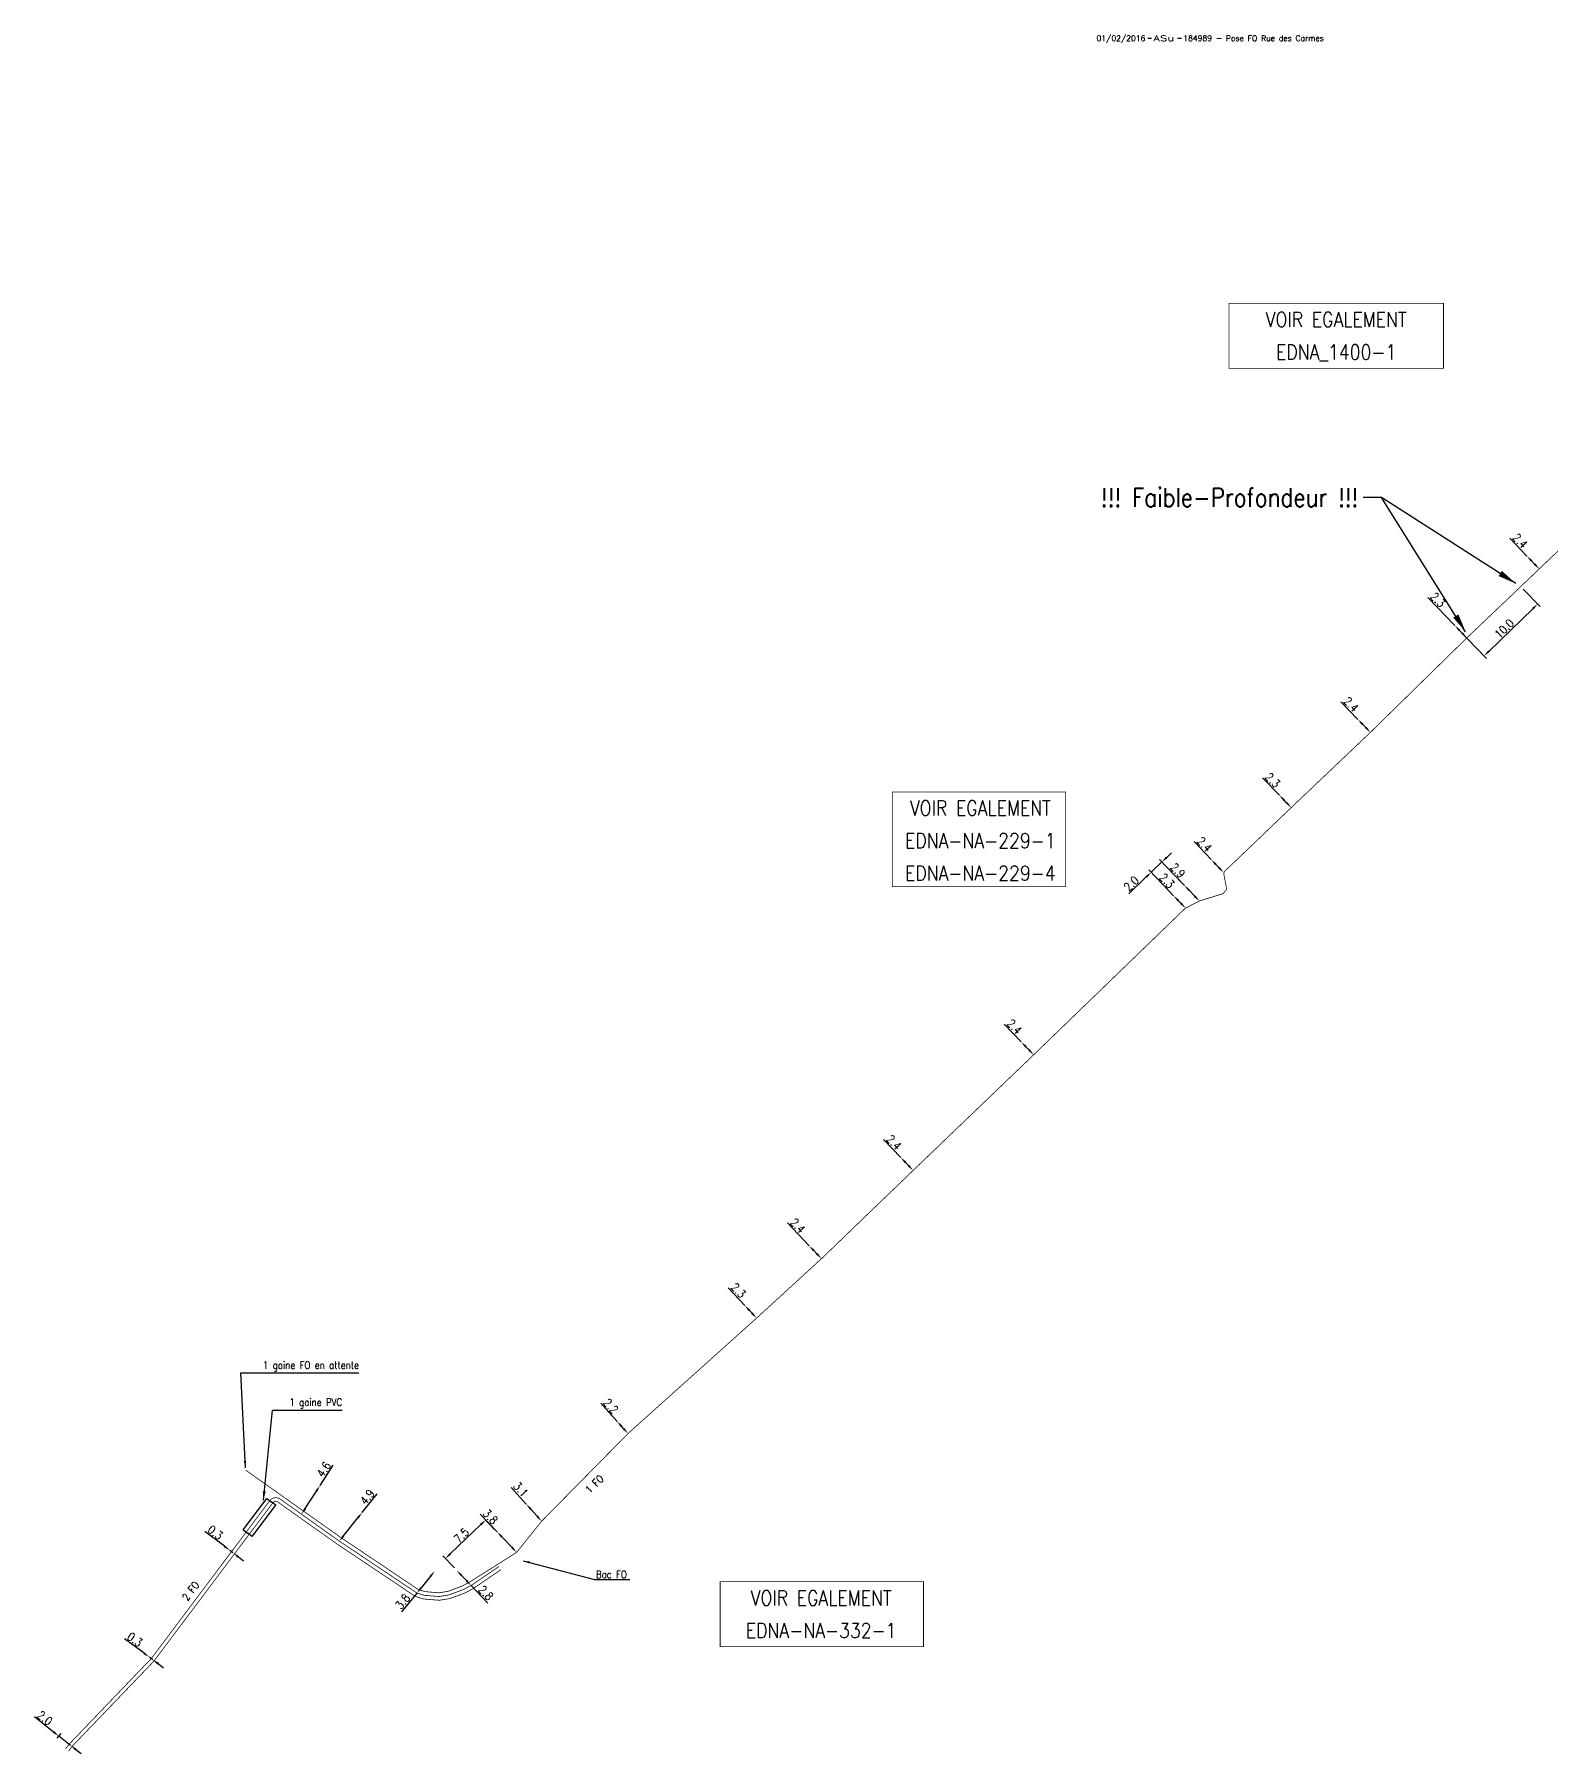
# Model space of a CAD drawing. Extents: x 185000 to 186000, y 128260 to 128974.
# Drawn here: x 185298.1 to 185501.8, y 128280.1 to 128511.2 of the extents above; entities that cross this region are included whole.
import ezdxf
from ezdxf.enums import TextEntityAlignment as Align

# ---------------------------------------------------------------- set-up
doc = ezdxf.new("R2010")
doc.units = 0
doc.header["$PDMODE"] = 34
doc.linetypes.add('O_GAINE', pattern=[2000, 1000, 1000])
doc.layers.get('0').update_dxf_attribs({"linetype": 'CONTINUOUS'})
doc.layers.get('DEFPOINTS').update_dxf_attribs({"linetype": 'CONTINUOUS'})
for name, color, linetype in [('O_100', 6, 'O_GAINE'), ('O_400', 7, 'CONTINUOUS'), ('O_420', 7, 'CONTINUOUS'), ('O_930', 7, 'CONTINUOUS')]:
    doc.layers.add(name, color=color, linetype=linetype)
doc.layers.add('O_910', color=7, linetype='CONTINUOUS', plot=False)
doc.styles.get("Standard").update_dxf_attribs({"font": 'romans.shx', "width": 0.85})
doc.dimstyles.get("Standard").update_dxf_attribs({"dimtxt": 1.5, "dimasz": 1.2, "dimexe": 0.625, "dimexo": 0.625, "dimgap": 0.25, "dimtad": 1, "dimdec": 1, "dimzin": 0, "dimdsep": 46, "dimtxsty": 'Standard', "dimcen": -0.5, "dimadec": 0, "dimazin": 0, "dimtfac": 1, "dimtdec": 1, "dimtmove": 0, "dimatfit": 3, "dimfxl": 0, "dimtolj": 1, "dimtzin": 0, "dimarcsym": 0})

# ---------------------------------------------------------------- blocks, each defined once
blk = doc.blocks.new('*D33')
at = {"layer": 'DEFPOINTS', "color": 0, "linetype": 'Continuous', "transparency": 16777216}
for p in [(185300.85, 128281.8), (185301.36, 128282.44), (185302.93, 128281.21)]:
    blk.add_point(p, dxfattribs=at)
at = {"layer": 'O_100', "color": 0, "linetype": 'Continuous', "lineweight": -2, "transparency": 16777216}
for p, q in [((185300.65, 128283), (185298.07, 128285.02)), ((185301.14, 128282.16), (185301.65, 128282.81)), ((185302.93, 128281.21), (185301.36, 128282.44)), ((185303.64, 128280.65), (185304.35, 128280.1))]:
    blk.add_line(p, q, dxfattribs=at)
at = {"layer": 'O_100', "color": 0, "linetype": 'Continuous', "transparency": 16777216}
for points in [[(185300.74, 128283.12), (185300.56, 128282.88), (185301.36, 128282.44)], [(185303.73, 128280.77), (185303.54, 128280.54), (185302.93, 128281.21)]]:
    blk.add_solid(points, dxfattribs=at)
at = {"layer": 'O_100', "color": 0, "linetype": 'Continuous', "transparency": 16777216, "insert": (185299.47, 128284.88), "char_height": 1.125, "attachment_point": 5, "rotation": 321.8747}
blk.add_mtext('\\A1;2.0', dxfattribs=at)
blk = doc.blocks.new('*D34')
at = {"layer": 'DEFPOINTS', "color": 0, "linetype": 'Continuous', "transparency": 16777216}
for p in [(185313.53, 128293.05), (185313.53, 128293.05), (185313.97, 128292.72)]:
    blk.add_point(p, dxfattribs=at)
at = {"layer": 'O_100', "color": 0, "linetype": 'Continuous', "lineweight": -2, "transparency": 16777216}
for p, q in [((185312.81, 128293.58), (185310.17, 128295.53)), ((185313.97, 128292.72), (185313.53, 128293.05)), ((185314.7, 128292.19), (185315.42, 128291.65))]:
    blk.add_line(p, q, dxfattribs=at)
at = {"layer": 'O_100', "color": 0, "linetype": 'Continuous', "transparency": 16777216}
for points in [[(185312.89, 128293.7), (185312.72, 128293.46), (185313.53, 128293.05)], [(185314.78, 128292.31), (185314.61, 128292.07), (185313.97, 128292.72)]]:
    blk.add_solid(points, dxfattribs=at)
at = {"layer": 'O_100', "color": 0, "linetype": 'Continuous', "transparency": 16777216, "insert": (185311.57, 128295.43), "char_height": 1.125, "attachment_point": 5, "rotation": 323.5519}
blk.add_mtext('\\A1;0.3', dxfattribs=at)
blk = doc.blocks.new('*D35')
at = {"layer": 'DEFPOINTS', "color": 0, "linetype": 'Continuous', "transparency": 16777216}
for p in [(185336.46, 128316.14), (185336.46, 128316.14), (185333.97, 128312.27)]:
    blk.add_point(p, dxfattribs=at)
at = {"layer": 'O_100', "color": 0, "linetype": 'Continuous', "lineweight": -2, "transparency": 16777216}
for p, q in [((185336.46, 128316.14), (185338.24, 128318.89)), ((185334.46, 128313.03), (185335.98, 128315.38))]:
    blk.add_line(p, q, dxfattribs=at)
at = {"layer": 'O_100', "color": 0, "linetype": 'Continuous', "transparency": 16777216}
for points in [[(185335.85, 128315.46), (185336.1, 128315.3), (185336.46, 128316.14)], [(185334.33, 128313.11), (185334.59, 128312.95), (185333.97, 128312.27)]]:
    blk.add_solid(points, dxfattribs=at)
at = {"layer": 'O_100', "color": 0, "linetype": 'Continuous', "transparency": 16777216, "insert": (185336.96, 128318.3), "char_height": 1.125, "attachment_point": 5, "rotation": 57.2131}
blk.add_mtext('\\A1;4.6', dxfattribs=at)
blk = doc.blocks.new('*D36')
at = {"layer": 'DEFPOINTS', "color": 0, "linetype": 'Continuous', "transparency": 16777216}
for p in [(185342.11, 128312.5), (185342.11, 128312.5), (185339.06, 128308.66)]:
    blk.add_point(p, dxfattribs=at)
at = {"layer": 'O_100', "color": 0, "linetype": 'Continuous', "lineweight": -2, "transparency": 16777216}
for p, q in [((185342.11, 128312.5), (185344.12, 128315.03)), ((185339.62, 128309.37), (185341.55, 128311.8))]:
    blk.add_line(p, q, dxfattribs=at)
at = {"layer": 'O_100', "color": 0, "linetype": 'Continuous', "transparency": 16777216}
for points in [[(185341.43, 128311.89), (185341.67, 128311.7), (185342.11, 128312.5)], [(185339.5, 128309.46), (185339.74, 128309.28), (185339.06, 128308.66)]]:
    blk.add_solid(points, dxfattribs=at)
at = {"layer": 'O_100', "color": 0, "linetype": 'Continuous', "transparency": 16777216, "insert": (185342.81, 128314.58), "char_height": 1.125, "attachment_point": 5, "rotation": 51.5061}
blk.add_mtext('\\A1;4.9', dxfattribs=at)
blk = doc.blocks.new('*D37')
at = {"layer": 'DEFPOINTS', "color": 0, "linetype": 'Continuous', "transparency": 16777216}
for p in [(185351.87, 128304.63), (185351.87, 128304.63), (185349.47, 128301.68)]:
    blk.add_point(p, dxfattribs=at)
at = {"layer": 'O_100', "color": 0, "linetype": 'Continuous', "lineweight": -2, "transparency": 16777216}
for p, q in [((185351.3, 128303.93), (185350.04, 128302.38)), ((185349.47, 128301.68), (185347.4, 128299.14))]:
    blk.add_line(p, q, dxfattribs=at)
at = {"layer": 'O_100', "color": 0, "linetype": 'Continuous', "transparency": 16777216}
for points in [[(185351.19, 128304.02), (185351.42, 128303.84), (185351.87, 128304.63)], [(185349.92, 128302.47), (185350.16, 128302.28), (185349.47, 128301.68)]]:
    blk.add_solid(points, dxfattribs=at)
at = {"layer": 'O_100', "color": 0, "linetype": 'Continuous', "transparency": 16777216, "insert": (185347.57, 128300.54), "char_height": 1.125, "attachment_point": 5, "rotation": 50.8345}
blk.add_mtext('\\A1;3.8', dxfattribs=at)
blk = doc.blocks.new('*D38')
at = {"layer": 'DEFPOINTS', "color": 0, "linetype": 'Continuous', "transparency": 16777216}
for p in [(185354.83, 128304.72), (185354.83, 128304.72), (185356.76, 128302.69)]:
    blk.add_point(p, dxfattribs=at)
at = {"layer": 'O_100', "color": 0, "linetype": 'Continuous', "lineweight": -2, "transparency": 16777216}
for p, q in [((185355.45, 128304.07), (185356.14, 128303.35)), ((185356.76, 128302.69), (185359.03, 128300.32))]:
    blk.add_line(p, q, dxfattribs=at)
at = {"layer": 'O_100', "color": 0, "linetype": 'Continuous', "transparency": 16777216}
for points in [[(185355.56, 128304.17), (185355.34, 128303.97), (185354.83, 128304.72)], [(185356.25, 128303.45), (185356.03, 128303.24), (185356.76, 128302.69)]]:
    blk.add_solid(points, dxfattribs=at)
at = {"layer": 'O_100', "color": 0, "linetype": 'Continuous', "transparency": 16777216, "insert": (185358.75, 128301.7), "char_height": 1.125, "attachment_point": 5, "rotation": 313.6772}
blk.add_mtext('\\A1;2.8', dxfattribs=at)
blk = doc.blocks.new('*D39')
at = {"layer": 'DEFPOINTS', "color": 0, "linetype": 'Continuous', "transparency": 16777216}
for p in [(185360.25, 128309.9), (185353.3, 128306.32), (185354.83, 128304.72)]:
    blk.add_point(p, dxfattribs=at)
at = {"layer": 'O_100', "color": 0, "linetype": 'Continuous', "lineweight": -2, "transparency": 16777216}
for p, q in [((185359.93, 128310.24), (185358.4, 128311.84)), ((185358.08, 128310.88), (185353.95, 128306.94)), ((185354.51, 128305.06), (185352.98, 128306.66))]:
    blk.add_line(p, q, dxfattribs=at)
at = {"layer": 'O_100', "color": 0, "linetype": 'Continuous', "transparency": 16777216}
for points in [[(185357.97, 128310.99), (185358.18, 128310.77), (185358.73, 128311.5)], [(185353.85, 128307.05), (185354.06, 128306.83), (185353.3, 128306.32)]]:
    blk.add_solid(points, dxfattribs=at)
at = {"layer": 'O_100', "color": 0, "linetype": 'Continuous', "transparency": 16777216, "insert": (185355.47, 128309.43), "char_height": 1.125, "attachment_point": 5, "rotation": 43.6772}
blk.add_mtext('\\A1;7.5', dxfattribs=at)
blk = doc.blocks.new('*D40')
at = {"layer": 'DEFPOINTS', "color": 0, "linetype": 'Continuous', "transparency": 16777216}
for p in [(185360.25, 128309.9), (185360.25, 128309.9), (185362.88, 128307.15)]:
    blk.add_point(p, dxfattribs=at)
at = {"layer": 'O_100', "color": 0, "linetype": 'Continuous', "lineweight": -2, "transparency": 16777216}
for p, q in [((185360.25, 128309.9), (185357.99, 128312.27)), ((185362.26, 128307.8), (185360.88, 128309.25))]:
    blk.add_line(p, q, dxfattribs=at)
at = {"layer": 'O_100', "color": 0, "linetype": 'Continuous', "transparency": 16777216}
for points in [[(185360.98, 128309.35), (185360.77, 128309.14), (185360.25, 128309.9)], [(185362.37, 128307.91), (185362.15, 128307.7), (185362.88, 128307.15)]]:
    blk.add_solid(points, dxfattribs=at)
at = {"layer": 'O_100', "color": 0, "linetype": 'Continuous', "transparency": 16777216, "insert": (185359.35, 128311.93), "char_height": 1.125, "attachment_point": 5, "rotation": 313.6772}
blk.add_mtext('\\A1;3.8', dxfattribs=at)
blk = doc.blocks.new('*D41')
at = {"layer": 'DEFPOINTS', "color": 0, "linetype": 'Continuous', "transparency": 16777216}
for p in [(185364.18, 128313.64), (185364.18, 128313.64), (185366.24, 128311.33)]:
    blk.add_point(p, dxfattribs=at)
at = {"layer": 'O_100', "color": 0, "linetype": 'Continuous', "lineweight": -2, "transparency": 16777216}
for p, q in [((185364.18, 128313.64), (185362.17, 128315.88)), ((185365.64, 128312), (185364.78, 128312.97))]:
    blk.add_line(p, q, dxfattribs=at)
at = {"layer": 'O_100', "color": 0, "linetype": 'Continuous', "transparency": 16777216}
for points in [[(185364.89, 128313.07), (185364.66, 128312.87), (185364.18, 128313.64)], [(185365.75, 128312.1), (185365.53, 128311.9), (185366.24, 128311.33)]]:
    blk.add_solid(points, dxfattribs=at)
at = {"layer": 'O_100', "color": 0, "linetype": 'Continuous', "transparency": 16777216, "insert": (185363.43, 128315.6), "char_height": 1.125, "attachment_point": 5, "rotation": 311.8005}
blk.add_mtext('\\A1;3.1', dxfattribs=at)
blk = doc.blocks.new('*D42')
at = {"layer": 'DEFPOINTS', "color": 0, "linetype": 'Continuous', "transparency": 16777216}
for p in [(185376.38, 128324.75), (185376.38, 128324.75), (185377.85, 128323.12)]:
    blk.add_point(p, dxfattribs=at)
at = {"layer": 'O_100', "color": 0, "linetype": 'Continuous', "lineweight": -2, "transparency": 16777216}
for p, q in [((185376.38, 128324.75), (185374.19, 128327.19)), ((185377.25, 128323.79), (185376.98, 128324.09))]:
    blk.add_line(p, q, dxfattribs=at)
at = {"layer": 'O_100', "color": 0, "linetype": 'Continuous', "transparency": 16777216}
for points in [[(185377.1, 128324.19), (185376.87, 128323.98), (185376.38, 128324.75)], [(185377.36, 128323.89), (185377.14, 128323.69), (185377.85, 128323.12)]]:
    blk.add_solid(points, dxfattribs=at)
at = {"layer": 'O_100', "color": 0, "linetype": 'Continuous', "transparency": 16777216, "insert": (185375.54, 128326.81), "char_height": 1.125, "attachment_point": 5, "rotation": 311.9869}
blk.add_mtext('\\A1;2.2', dxfattribs=at)
blk = doc.blocks.new('*D43')
at = {"layer": 'DEFPOINTS', "color": 0, "linetype": 'Continuous', "transparency": 16777216}
for p in [(185393.56, 128340.31), (185393.56, 128340.31), (185395.13, 128338.63)]:
    blk.add_point(p, dxfattribs=at)
at = {"layer": 'O_100', "color": 0, "linetype": 'Continuous', "lineweight": -2, "transparency": 16777216}
for p, q in [((185393.56, 128340.31), (185391.33, 128342.71)), ((185394.52, 128339.29), (185394.18, 128339.65))]:
    blk.add_line(p, q, dxfattribs=at)
at = {"layer": 'O_100', "color": 0, "linetype": 'Continuous', "transparency": 16777216}
for points in [[(185394.29, 128339.75), (185394.07, 128339.55), (185393.56, 128340.31)], [(185394.63, 128339.39), (185394.41, 128339.18), (185395.13, 128338.63)]]:
    blk.add_solid(points, dxfattribs=at)
at = {"layer": 'O_100', "color": 0, "linetype": 'Continuous', "transparency": 16777216, "insert": (185392.69, 128342.35), "char_height": 1.125, "attachment_point": 5, "rotation": 312.8842}
blk.add_mtext('\\A1;2.3', dxfattribs=at)
blk = doc.blocks.new('*D44')
at = {"layer": 'DEFPOINTS', "color": 0, "linetype": 'Continuous', "transparency": 16777216}
for p in [(185414.51, 128360.22), (185414.51, 128360.22), (185416.17, 128358.48)]:
    blk.add_point(p, dxfattribs=at)
at = {"layer": 'O_100', "color": 0, "linetype": 'Continuous', "lineweight": -2, "transparency": 16777216}
for p, q in [((185414.51, 128360.22), (185412.21, 128362.62)), ((185415.55, 128359.13), (185415.13, 128359.57))]:
    blk.add_line(p, q, dxfattribs=at)
at = {"layer": 'O_100', "color": 0, "linetype": 'Continuous', "transparency": 16777216}
for points in [[(185415.24, 128359.67), (185415.03, 128359.46), (185414.51, 128360.22)], [(185415.66, 128359.24), (185415.44, 128359.03), (185416.17, 128358.48)]]:
    blk.add_solid(points, dxfattribs=at)
at = {"layer": 'O_100', "color": 0, "linetype": 'Continuous', "transparency": 16777216, "insert": (185413.59, 128362.26), "char_height": 1.125, "attachment_point": 5, "rotation": 313.8091}
blk.add_mtext('\\A1;2.4', dxfattribs=at)
blk = doc.blocks.new('*D45')
at = {"layer": 'DEFPOINTS', "color": 0, "linetype": 'Continuous', "transparency": 16777216}
for p in [(185430.71, 128375.75), (185430.71, 128375.75), (185432.37, 128374.02)]:
    blk.add_point(p, dxfattribs=at)
at = {"layer": 'O_100', "color": 0, "linetype": 'Continuous', "lineweight": -2, "transparency": 16777216}
for p, q in [((185430.71, 128375.75), (185428.41, 128378.15)), ((185431.75, 128374.67), (185431.33, 128375.1))]:
    blk.add_line(p, q, dxfattribs=at)
at = {"layer": 'O_100', "color": 0, "linetype": 'Continuous', "transparency": 16777216}
for points in [[(185431.44, 128375.21), (185431.22, 128375), (185430.71, 128375.75)], [(185431.85, 128374.78), (185431.64, 128374.57), (185432.37, 128374.02)]]:
    blk.add_solid(points, dxfattribs=at)
at = {"layer": 'O_100', "color": 0, "linetype": 'Continuous', "transparency": 16777216, "insert": (185429.79, 128377.8), "char_height": 1.125, "attachment_point": 5, "rotation": 313.8147}
blk.add_mtext('\\A1;2.4', dxfattribs=at)
blk = doc.blocks.new('*D52')
at = {"layer": 'DEFPOINTS', "color": 0, "linetype": 'Continuous', "transparency": 16777216}
for p in [(185449.6, 128399.94), (185452.63, 128396.79), (185451.18, 128395.4)]:
    blk.add_point(p, dxfattribs=at)
at = {"layer": 'O_100', "color": 0, "linetype": 'Continuous', "lineweight": -2, "transparency": 16777216}
for p, q in [((185449.6, 128399.94), (185448.16, 128398.55)), ((185452.3, 128397.13), (185449.28, 128400.28)), ((185450.25, 128400.56), (185450.9, 128401.19)), ((185447.51, 128397.93), (185445.15, 128395.66)), ((185450.86, 128395.74), (185447.84, 128398.89))]:
    blk.add_line(p, q, dxfattribs=at)
at = {"layer": 'O_100', "color": 0, "linetype": 'Continuous', "transparency": 16777216}
for points in [[(185450.15, 128400.67), (185450.36, 128400.45), (185449.6, 128399.94)], [(185447.41, 128398.04), (185447.62, 128397.82), (185448.16, 128398.55)]]:
    blk.add_solid(points, dxfattribs=at)
at = {"layer": 'O_100', "color": 0, "linetype": 'Continuous', "transparency": 16777216, "insert": (185445.49, 128397.03), "char_height": 1.125, "attachment_point": 5, "rotation": 43.8204}
blk.add_mtext('\\A1;2.0', dxfattribs=at)
blk = doc.blocks.new('*D53')
at = {"layer": 'DEFPOINTS', "color": 0, "linetype": 'Continuous', "transparency": 16777216}
for p in [(185451.18, 128395.4), (185451.18, 128395.4), (185452.78, 128393.74)]:
    blk.add_point(p, dxfattribs=at)
at = {"layer": 'O_100', "color": 0, "linetype": 'Continuous', "lineweight": -2, "transparency": 16777216}
for p, q in [((185451.18, 128395.4), (185448.91, 128397.77)), ((185452.15, 128394.39), (185451.81, 128394.75))]:
    blk.add_line(p, q, dxfattribs=at)
at = {"layer": 'O_100', "color": 0, "linetype": 'Continuous', "transparency": 16777216}
for points in [[(185451.92, 128394.86), (185451.7, 128394.65), (185451.18, 128395.4)], [(185452.26, 128394.5), (185452.05, 128394.29), (185452.78, 128393.74)]]:
    blk.add_solid(points, dxfattribs=at)
at = {"layer": 'O_100', "color": 0, "linetype": 'Continuous', "transparency": 16777216, "insert": (185450.28, 128397.43), "char_height": 1.125, "attachment_point": 5, "rotation": 313.8204}
blk.add_mtext('\\A1;2.3', dxfattribs=at)
blk = doc.blocks.new('*D54')
at = {"layer": 'DEFPOINTS', "color": 0, "linetype": 'Continuous', "transparency": 16777216}
for p in [(185456.23, 128400.27), (185456.23, 128400.27), (185457.89, 128398.53)]:
    blk.add_point(p, dxfattribs=at)
at = {"layer": 'O_100', "color": 0, "linetype": 'Continuous', "lineweight": -2, "transparency": 16777216}
for p, q in [((185456.23, 128400.27), (185453.94, 128402.67)), ((185457.27, 128399.18), (185456.85, 128399.61))]:
    blk.add_line(p, q, dxfattribs=at)
at = {"layer": 'O_100', "color": 0, "linetype": 'Continuous', "transparency": 16777216}
for points in [[(185456.96, 128399.72), (185456.74, 128399.51), (185456.23, 128400.27)], [(185457.38, 128399.28), (185457.16, 128399.08), (185457.89, 128398.53)]]:
    blk.add_solid(points, dxfattribs=at)
at = {"layer": 'O_100', "color": 0, "linetype": 'Continuous', "transparency": 16777216, "insert": (185455.32, 128402.31), "char_height": 1.125, "attachment_point": 5, "rotation": 313.6484}
blk.add_mtext('\\A1;2.4', dxfattribs=at)
blk = doc.blocks.new('*D55')
at = {"layer": 'DEFPOINTS', "color": 0, "linetype": 'Continuous', "transparency": 16777216}
for p in [(185498.66, 128441.06), (185498.66, 128441.06), (185500.32, 128439.33)]:
    blk.add_point(p, dxfattribs=at)
at = {"layer": 'O_100', "color": 0, "linetype": 'Continuous', "lineweight": -2, "transparency": 16777216}
for p, q in [((185498.66, 128441.06), (185496.37, 128443.46)), ((185499.7, 128439.98), (185499.28, 128440.41))]:
    blk.add_line(p, q, dxfattribs=at)
at = {"layer": 'O_100', "color": 0, "linetype": 'Continuous', "transparency": 16777216}
for points in [[(185499.39, 128440.51), (185499.17, 128440.31), (185498.66, 128441.06)], [(185499.81, 128440.08), (185499.59, 128439.87), (185500.32, 128439.33)]]:
    blk.add_solid(points, dxfattribs=at)
at = {"layer": 'O_100', "color": 0, "linetype": 'Continuous', "transparency": 16777216, "insert": (185497.74, 128443.11), "char_height": 1.125, "attachment_point": 5, "rotation": 313.6992}
blk.add_mtext('\\A1;2.4', dxfattribs=at)
blk = doc.blocks.new('*D56')
at = {"layer": 'DEFPOINTS', "color": 0, "linetype": 'Continuous', "transparency": 16777216}
for p in [(185465.4, 128408.91), (185465.4, 128408.91), (185466.99, 128407.25)]:
    blk.add_point(p, dxfattribs=at)
at = {"layer": 'O_100', "color": 0, "linetype": 'Continuous', "lineweight": -2, "transparency": 16777216}
for p, q in [((185465.4, 128408.91), (185463.13, 128411.27)), ((185466.37, 128407.9), (185466.02, 128408.26))]:
    blk.add_line(p, q, dxfattribs=at)
at = {"layer": 'O_100', "color": 0, "linetype": 'Continuous', "transparency": 16777216}
for points in [[(185466.13, 128408.36), (185465.91, 128408.15), (185465.4, 128408.91)], [(185466.48, 128408), (185466.26, 128407.79), (185466.99, 128407.25)]]:
    blk.add_solid(points, dxfattribs=at)
at = {"layer": 'O_100', "color": 0, "linetype": 'Continuous', "transparency": 16777216, "insert": (185464.49, 128410.93), "char_height": 1.125, "attachment_point": 5, "rotation": 313.8631}
blk.add_mtext('\\A1;2.3', dxfattribs=at)
blk = doc.blocks.new('*D57')
at = {"layer": 'DEFPOINTS', "color": 0, "linetype": 'Continuous', "transparency": 16777216}
for p in [(185475.96, 128419.08), (185475.96, 128419.08), (185477.63, 128417.36)]:
    blk.add_point(p, dxfattribs=at)
at = {"layer": 'O_100', "color": 0, "linetype": 'Continuous', "lineweight": -2, "transparency": 16777216}
for p, q in [((185475.96, 128419.08), (185473.65, 128421.47)), ((185477.01, 128418), (185476.59, 128418.43))]:
    blk.add_line(p, q, dxfattribs=at)
at = {"layer": 'O_100', "color": 0, "linetype": 'Continuous', "transparency": 16777216}
for points in [[(185476.7, 128418.54), (185476.48, 128418.33), (185475.96, 128419.08)], [(185477.11, 128418.11), (185476.9, 128417.9), (185477.63, 128417.36)]]:
    blk.add_solid(points, dxfattribs=at)
at = {"layer": 'O_100', "color": 0, "linetype": 'Continuous', "transparency": 16777216, "insert": (185475.03, 128421.12), "char_height": 1.125, "attachment_point": 5, "rotation": 314.1224}
blk.add_mtext('\\A1;2.4', dxfattribs=at)
blk = doc.blocks.new('*D58')
at = {"layer": 'DEFPOINTS', "color": 0, "linetype": 'Continuous', "transparency": 16777216}
for p in [(185488.99, 128431.71), (185488.99, 128431.71), (185490.58, 128430.05)]:
    blk.add_point(p, dxfattribs=at)
at = {"layer": 'O_100', "color": 0, "linetype": 'Continuous', "lineweight": -2, "transparency": 16777216}
for p, q in [((185488.99, 128431.71), (185485.33, 128435.5)), ((185489.96, 128430.7), (185489.61, 128431.06))]:
    blk.add_line(p, q, dxfattribs=at)
at = {"layer": 'O_100', "color": 0, "linetype": 'Continuous', "transparency": 16777216}
for points in [[(185489.72, 128431.16), (185489.5, 128430.95), (185488.99, 128431.71)], [(185490.07, 128430.8), (185489.85, 128430.59), (185490.58, 128430.05)]]:
    blk.add_solid(points, dxfattribs=at)
at = {"layer": 'O_100', "color": 0, "linetype": 'Continuous', "transparency": 16777216, "insert": (185486.7, 128435.17), "char_height": 1.125, "attachment_point": 5, "rotation": 313.9113}
blk.add_mtext('\\A1;2.3', dxfattribs=at)
blk = doc.blocks.new('*D59')
at = {"layer": 'DEFPOINTS', "color": 0, "linetype": 'Continuous', "transparency": 16777216}
for p in [(185497.83, 128436.95), (185488.99, 128431.71), (185492.92, 128427.65)]:
    blk.add_point(p, dxfattribs=at)
at = {"layer": 'O_100', "color": 0, "linetype": 'Continuous', "lineweight": -2, "transparency": 16777216}
for p, q in [((185498.16, 128436.62), (185500.43, 128434.27)), ((185499.45, 128433.98), (185493.57, 128428.28)), ((185489.31, 128431.37), (185493.25, 128427.31))]:
    blk.add_line(p, q, dxfattribs=at)
at = {"layer": 'O_100', "color": 0, "linetype": 'Continuous', "transparency": 16777216}
for points in [[(185499.35, 128434.09), (185499.56, 128433.88), (185500.1, 128434.61)], [(185493.46, 128428.38), (185493.67, 128428.17), (185492.92, 128427.65)]]:
    blk.add_solid(points, dxfattribs=at)
at = {"layer": 'O_100', "color": 0, "linetype": 'Continuous', "transparency": 16777216, "insert": (185495.62, 128431.31), "char_height": 1.125, "attachment_point": 5, "rotation": 44.1227}
blk.add_mtext('\\A1;10.0', dxfattribs=at)
blk = doc.blocks.new('*D83')
at = {"layer": 'DEFPOINTS', "color": 0, "linetype": 'Continuous', "transparency": 16777216}
for p in [(185324.32, 128307.42), (185324.32, 128307.42), (185324.76, 128307.09)]:
    blk.add_point(p, dxfattribs=at)
at = {"layer": 'O_100', "color": 0, "linetype": 'Continuous', "lineweight": -2, "transparency": 16777216}
for p, q in [((185323.61, 128307.96), (185320.99, 128309.95)), ((185324.76, 128307.09), (185324.32, 128307.42)), ((185325.48, 128306.54), (185326.19, 128306))]:
    blk.add_line(p, q, dxfattribs=at)
at = {"layer": 'O_100', "color": 0, "linetype": 'Continuous', "transparency": 16777216}
for points in [[(185323.7, 128308.08), (185323.51, 128307.84), (185324.32, 128307.42)], [(185325.57, 128306.66), (185325.39, 128306.42), (185324.76, 128307.09)]]:
    blk.add_solid(points, dxfattribs=at)
at = {"layer": 'O_100', "color": 0, "linetype": 'Continuous', "transparency": 16777216, "insert": (185322.39, 128309.82), "char_height": 1.125, "attachment_point": 5, "rotation": 322.7976}
blk.add_mtext('\\A1;0.3', dxfattribs=at)
blk = doc.blocks.new('*D84')
at = {"layer": 'DEFPOINTS', "color": 0, "linetype": 'Continuous', "transparency": 16777216}
for p in [(185402.19, 128348.36), (185402.19, 128348.36), (185403.85, 128346.62)]:
    blk.add_point(p, dxfattribs=at)
at = {"layer": 'O_100', "color": 0, "linetype": 'Continuous', "lineweight": -2, "transparency": 16777216}
for p, q in [((185402.19, 128348.36), (185399.28, 128351.42)), ((185403.23, 128347.27), (185402.81, 128347.71))]:
    blk.add_line(p, q, dxfattribs=at)
at = {"layer": 'O_100', "color": 0, "linetype": 'Continuous', "transparency": 16777216}
for points in [[(185402.92, 128347.81), (185402.7, 128347.6), (185402.19, 128348.36)], [(185403.34, 128347.38), (185403.12, 128347.17), (185403.85, 128346.62)]]:
    blk.add_solid(points, dxfattribs=at)
at = {"layer": 'O_100', "color": 0, "linetype": 'Continuous', "transparency": 16777216, "insert": (185400.66, 128351.06), "char_height": 1.125, "attachment_point": 5, "rotation": 313.6247}
blk.add_mtext('\\A1;2.4', dxfattribs=at)
blk = doc.blocks.new('*D85')
at = {"layer": 'DEFPOINTS', "color": 0, "linetype": 'Continuous', "transparency": 16777216}
for p in [(185452.63, 128396.79), (185452.63, 128396.79), (185454.64, 128394.7)]:
    blk.add_point(p, dxfattribs=at)
at = {"layer": 'O_100', "color": 0, "linetype": 'Continuous', "lineweight": -2, "transparency": 16777216}
for p, q in [((185452.63, 128396.79), (185450.39, 128399.12)), ((185454.01, 128395.35), (185453.25, 128396.14))]:
    blk.add_line(p, q, dxfattribs=at)
at = {"layer": 'O_100', "color": 0, "linetype": 'Continuous', "transparency": 16777216}
for points in [[(185453.36, 128396.24), (185453.14, 128396.04), (185452.63, 128396.79)], [(185454.12, 128395.45), (185453.9, 128395.24), (185454.64, 128394.7)]]:
    blk.add_solid(points, dxfattribs=at)
at = {"layer": 'O_100', "color": 0, "linetype": 'Continuous', "transparency": 16777216, "insert": (185451.74, 128398.8), "char_height": 1.125, "attachment_point": 5, "rotation": 313.8204}
blk.add_mtext('\\A1;2.9', dxfattribs=at)
blk = doc.blocks.new('GIS_MODF')
at = {"color": 0, "linetype": 'Continuous', "flags": 128}
for points in [[(-2.26, -0.01), (-1.76, -0.01)], [(1.76, -0.01), (2.26, -0.01)]]:
    blk.add_lwpolyline(points, dxfattribs=at)
at = {"color": 0, "linetype": 'Continuous'}
blk.add_attdef('DATE', text='', height=0.75, dxfattribs=at).set_placement((-2.58, -0.39), align=Align.RIGHT)
at = {"color": 0, "linetype": 'Continuous', "width": 3.590909}
blk.add_attdef('USER', text='', height=0.75, dxfattribs=at).set_placement((-1.52, -0.39), (1.31, -0.39), align=Align.FIT)
at = {"color": 0, "linetype": 'Continuous'}
blk.add_attdef('DESC', (2.53, -0.39), '', height=0.75, dxfattribs=at)

msp = doc.modelspace()

# ---------------------------------------------------------------- linework, layer by layer
at = {"layer": 'O_100'}
for points in [[(185326.47, 128318.2, 0.1, 0.1, 0), (185334.26, 128312.68, 0.1, 0.1, 0), (185339.35, 128309.08, 0.1, 0.1, 0), (185349.69, 128302.14, 0.1, 0.1, 0), (185350.57, 128301.87, 0.1, 0.1, 0), (185352.45, 128301.71, 0.1, 0.1, 0), (185353.66, 128301.91, 0.1, 0.1, 0), (185355.53, 128302.61, 0.1, 0.1, 0), (185356.5, 128303.12, 0.1, 0.1, 0), (185362.82, 128307.11, 0.1, 0.1, 0.074334), (185362.93, 128307.21, 0.1, 0.1, 0), (185366.24, 128311.33, 0.1, 0.1, 0), (185377.85, 128323.12, 0.1, 0.1, 0), (185395.13, 128338.63, 0.1, 0.1, 0), (185403.85, 128346.62, 0.1, 0.1, 0), (185416.17, 128358.48, 0.1, 0.1, 0), (185432.37, 128374.02, 0.1, 0.1, 0), (185452.75, 128393.72, 0.1, 0.1, 0), (185454.63, 128394.69, 0.1, 0.1, 0), (185457.66, 128395.63, 0.1, 0.1, 0.128329), (185457.88, 128395.76, 0.1, 0.1, 0), (185458.14, 128396.04, 0.1, 0.1, 0.227407), (185458.28, 128396.45, 0.1, 0.1, 0), (185457.94, 128398.26, 0.1, 0.1, -0.253108), (185458.08, 128398.72, 0.1, 0.1, 0), (185458.64, 128399.25, 0.1, 0.1, 0), (185466.99, 128407.25, 0.1, 0.1, 0), (185477.63, 128417.36, 0.1, 0.1, 0), (185490.58, 128430.05, 0.1, 0.1, 0), (185497.83, 128436.95, 0.1, 0.1, 0), (185500.32, 128439.33, 0.1, 0.1, 0), (185507.23, 128445.91, 0.1, 0.1, 0)], [(185302.27, 128280.74, 0.1, 0.1, 0), (185302.74, 128281.37, 0.1, 0.1, 0), (185313.78, 128292.88, 0.1, 0.1, 0), (185324.56, 128307.24, 0.1, 0.1, 0), (185326.55, 128309.89, 0.1, 0.1, 0), (185329.71, 128314.1, 0.1, 0.1, -0.406122), (185331.09, 128314.31, 0.1, 0.1, 0), (185333.97, 128312.27, 0.1, 0.1, 0), (185339.06, 128308.66, 0.1, 0.1, 0), (185349.47, 128301.68, 0.1, 0.1, 0), (185350.48, 128301.37, 0.1, 0.1, 0), (185352.47, 128301.21, 0.1, 0.1, 0), (185353.79, 128301.43, 0.1, 0.1, 0), (185355.73, 128302.15, 0.1, 0.1, 0), (185356.76, 128302.69, 0.1, 0.1, 0), (185360.5, 128305.24, 0, 0, 0)]]:
    msp.add_lwpolyline(points, format="xyseb", dxfattribs=at)
at = {"layer": 'O_100', "const_width": 0.1}
msp.add_lwpolyline([(185360.78, 128304.82), (185357.02, 128302.26), (185355.94, 128301.69), (185353.92, 128300.94), (185352.49, 128300.71), (185350.38, 128300.88), (185349.26, 128301.23), (185338.78, 128308.25), (185333.68, 128311.86), (185330.8, 128313.91, 0.406122), (185330.11, 128313.8), (185324.96, 128306.94), (185314.16, 128292.56), (185303.12, 128281.05), (185302.67, 128280.44)], format="xyb", dxfattribs=at)
at = {"layer": 'O_400', "color": 7, "linetype": 'CONTINUOUS'}
for p, q in [((185326.15, 128310.19), (185329.31, 128314.4)), ((185327.35, 128309.29), (185330.51, 128313.5)), ((185329.31, 128314.4), (185329.91, 128313.95)), ((185330.51, 128313.5), (185329.91, 128313.95)), ((185326.15, 128310.19), (185326.75, 128309.74)), ((185327.35, 128309.29), (185326.75, 128309.74))]:
    msp.add_line(p, q, dxfattribs=at)
at = {"layer": 'O_930', "const_width": 0.1}
for points in [[(185458.61, 128475.02), (185487.45, 128475.02), (185487.45, 128466.28), (185458.61, 128466.28)], [(185413.38, 128409.36), (185436.68, 128409.36), (185436.68, 128396.62), (185413.38, 128396.62)], [(185390.24, 128303.2), (185417.56, 128303.2), (185417.56, 128294.46), (185390.24, 128294.46)]]:
    msp.add_lwpolyline(points, close=True, dxfattribs=at)

# ---------------------------------------------------------------- block references
at = {"layer": 'O_910'}
ref = msp.add_blockref('GIS_MODF', (185449.96, 128510.67), dxfattribs=at)
ref.add_attrib('DATE', '01/02/2016', dxfattribs={"layer": '0', "color": 0, "linetype": 'Continuous', "height": 0.75}).set_placement((185447.38, 128510.28), align=Align.RIGHT)
ref.add_attrib('USER', 'ASu', dxfattribs={"layer": '0', "color": 0, "linetype": 'Continuous', "height": 0.75, "width": 1.490566}).set_placement((185448.45, 128510.28), (185451.27, 128510.28), align=Align.FIT)
ref.add_attrib('DESC', '184989 - Pose FO Rue des Carmes', (185452.49, 128510.28), dxfattribs={"layer": '0', "color": 0, "linetype": 'Continuous', "height": 0.75})

# ---------------------------------------------------------------- texts
at = {"layer": 'O_100', "linetype": 'O_GAINE', "width": 0.85}
for s, rotation, p in [('1 FO', 44.0223, (185372.7, 128315)), ('2 FO', 52.8359, (185318.63, 128300.55))]:
    msp.add_text(s, height=1, rotation=rotation, dxfattribs=at).set_placement(p)
at = {"layer": 'O_100', "linetype": 'Continuous', "char_height": 1}
for s, insert, attachment_point in [('1 gaine FO en attente', (185341.69, 128332.14), 6), ('Bac FO', (185373.54, 128304.18), 4)]:
    msp.add_mtext(s, dxfattribs=dict(at, insert=insert, attachment_point=attachment_point))
at = {"layer": 'O_400', "insert": (185339.44, 128327.16), "char_height": 1, "attachment_point": 6}
msp.add_mtext('1 gaine PVC', dxfattribs=at)
at = {"layer": 'O_420', "insert": (185476.01, 128448.94), "char_height": 2.5, "attachment_point": 6}
msp.add_mtext('!!! Faible-Profondeur !!!', dxfattribs=at)
at = {"layer": 'O_930', "width": 0.85}
for s, p in [('VOIR EGALEMENT', (185473.03, 128471.85)), ('EDNA_1400-1', (185473.03, 128467.47)), ('VOIR EGALEMENT', (185425.2, 128406.19)), ('EDNA-NA-229-1', (185425.2, 128401.81)), ('EDNA-NA-229-4', (185425.2, 128397.44)), ('VOIR EGALEMENT', (185403.81, 128300.02)), ('EDNA-NA-332-1', (185403.81, 128295.65))]:
    msp.add_text(s, height=2, dxfattribs=at).set_placement(p, align=Align.CENTER)

# ---------------------------------------------------------------- dimensions: what is measured, and where the dimension line sits
at = {"layer": 'O_100', "linetype": 'Continuous'}
for base, p1, p2, angle, picture, middle in [((185498.66, 128441.06), (185500.32, 128439.33), (185498.66, 128441.06), 313.6992, '*D55', (185497.2, 128442.59)), ((185488.99, 128431.71), (185490.58, 128430.05), (185488.99, 128431.71), 313.9113, '*D58', (185486.16, 128434.64)), ((185492.92, 128427.65), (185497.83, 128436.95), (185488.99, 128431.71), 44.1227, '*D59', (185496.15, 128430.78)), ((185475.96, 128419.08), (185477.63, 128417.36), (185475.96, 128419.08), 314.1224, '*D57', (185474.49, 128420.6)), ((185465.4, 128408.91), (185466.99, 128407.25), (185465.4, 128408.91), 313.8631, '*D56', (185463.95, 128410.41)), ((185456.23, 128400.27), (185457.89, 128398.53), (185456.23, 128400.27), 313.6484, '*D54', (185454.77, 128401.79)), ((185449.6, 128399.94), (185451.18, 128395.4), (185452.63, 128396.79), 223.8204, '*D52', (185446, 128396.48)), ((185452.63, 128396.79), (185454.64, 128394.7), (185452.63, 128396.79), 313.8204, '*D85', (185451.2, 128398.28)), ((185451.18, 128395.4), (185452.78, 128393.74), (185451.18, 128395.4), 313.8204, '*D53', (185449.74, 128396.91)), ((185430.71, 128375.75), (185432.37, 128374.02), (185430.71, 128375.75), 313.8147, '*D45', (185429.25, 128377.28)), ((185402.19, 128348.36), (185403.85, 128346.62), (185402.19, 128348.36), 313.6247, '*D84', (185400.11, 128350.54)), ((185393.56, 128340.31), (185395.13, 128338.63), (185393.56, 128340.31), 312.8842, '*D43', (185392.14, 128341.84)), ((185376.38, 128324.75), (185377.85, 128323.12), (185376.38, 128324.75), 311.9869, '*D42', (185374.98, 128326.31)), ((185336.46, 128316.14), (185333.97, 128312.27), (185336.46, 128316.14), 237.2131, '*D35', (185337.6, 128317.89)), ((185342.11, 128312.5), (185339.06, 128308.66), (185342.11, 128312.5), 231.5061, '*D36', (185343.4, 128314.12)), ((185364.18, 128313.64), (185366.24, 128311.33), (185364.18, 128313.64), 311.8005, '*D41', (185362.87, 128315.1)), ((185353.3, 128306.32), (185360.25, 128309.9), (185354.83, 128304.72), 43.6772, '*D39', (185355.99, 128308.89)), ((185360.25, 128309.9), (185362.88, 128307.15), (185360.25, 128309.9), 313.6772, '*D40', (185358.81, 128311.41)), ((185351.87, 128304.63), (185349.47, 128301.68), (185351.87, 128304.63), 230.8345, '*D37', (185348.15, 128300.06)), ((185354.83, 128304.72), (185356.76, 128302.69), (185354.83, 128304.72), 313.6772, '*D38', (185358.21, 128301.18)), ((185301.36, 128282.44), (185302.93, 128281.21), (185300.85, 128281.8), 321.8747, '*D33', (185299, 128284.29))]:
    dim = msp.add_linear_dim(base=base, p1=p1, p2=p2, angle=angle, dimstyle='Standard', override={"dimscale": 0.75}, dxfattribs=at)
    dim.commit()
    dim.dimension.update_dxf_attribs({"geometry": picture, "text_midpoint": middle, "dimtype": 160})
dim = msp.add_linear_dim(base=(185414.51, 128360.22), p1=(185416.17, 128358.48), p2=(185414.51, 128360.22), angle=313.8091, dimstyle='Standard', override={"dimscale": 0.75}, dxfattribs=at)
dim.commit()
dim.dimension.update_dxf_attribs({"geometry": '*D44', "text_midpoint": (185413.59, 128362.26)})
for base, p1, p2, angle, picture, middle in [((185324.32, 128307.42), (185324.76, 128307.09), (185324.32, 128307.42), 322.7976, '*D83', (185321.94, 128309.23)), ((185313.53, 128293.05), (185313.97, 128292.72), (185313.53, 128293.05), 323.5519, '*D34', (185311.12, 128294.82))]:
    dim = msp.add_linear_dim(base=base, p1=p1, p2=p2, angle=angle, text='0.3', dimstyle='Standard', override={"dimscale": 0.75}, dxfattribs=at)
    dim.commit()
    dim.dimension.update_dxf_attribs({"geometry": picture, "text_midpoint": middle, "dimtype": 160})

# ---------------------------------------------------------------- leaders
at = {"layer": 'O_100', "linetype": 'Continuous', "annotation_type": 0, "has_hookline": 1, "hookline_direction": 0}
for points, text_width in [([(185326.42, 128318.52), (185325.83, 128331.28), (185326.73, 128331.28)], 14.77), ([(185363.77, 128306.01), (185373.36, 128303.49)], 4.53)]:
    msp.add_leader(points, dimstyle='Standard', override={"dimscale": 0.75}, dxfattribs=dict(at, text_width=text_width))
at = {"layer": 'O_400', "annotation_type": 0, "has_hookline": 1, "hookline_direction": 0, "text_width": 7.93}
msp.add_leader([(185328.84, 128314.16), (185330.06, 128326.24), (185331.26, 128326.24)], dimstyle='Standard', dxfattribs=at)
at = {"layer": 'O_420', "annotation_type": 0, "has_hookline": 1, "hookline_direction": 1, "text_width": 38.65}
msp.add_leader([(185490.43, 128430.88), (185479.14, 128448.94), (185476.64, 128448.94)], dimstyle='Standard', override={"dimasz": 2.5, "dimgap": -0.63, "dimtad": 0}, dxfattribs=at)
at = {"layer": 'O_420'}
msp.add_leader([(185497.19, 128437.36), (185479.14, 128448.94)], dimstyle='Standard', override={"dimasz": 2.5, "dimgap": -0.63, "dimtad": 0}, dxfattribs=at)

doc.saveas('drawing.dxf')
